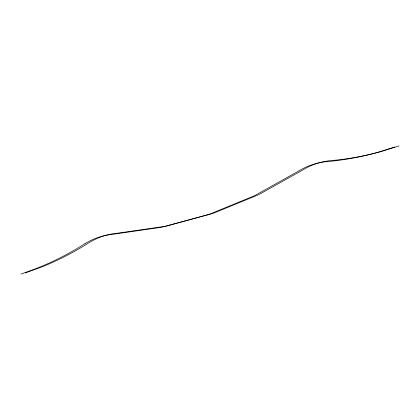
<?xml version="1.0" encoding="UTF-8"?>
<svg xmlns="http://www.w3.org/2000/svg" width="420" height="420" viewBox="0 0 420 420"><rect width="100%" height="100%" fill="white"/><g stroke="black" fill="none" stroke-linecap="round" stroke-linejoin="round"><path stroke-width="0.63" d="M85.003 243.632C93.529 238.408 103.194 235.158 113.153 234.26L161.758 227.241L209.055 214.373L254.567 195.689L297.901 171.449C306.369 166.121 315.992 162.745 325.946 161.721A445.741 352.401 75.8 0 0 377.953 152.292L394.769 146.995M21 274.066L37.585 268.012A445.489 352.249 75.8 0 0 85.003 243.632M25.232 273.005L41.816 266.952A445.489 352.249 75.8 0 0 89.234 242.576C97.76 237.347 107.426 234.103 117.39 233.2L165.989 226.186L213.287 213.313L258.804 194.628L302.137 170.389C310.601 165.065 320.224 161.684 330.178 160.66A445.741 352.401 75.8 0 0 382.184 151.237L399 145.934"/></g></svg>
